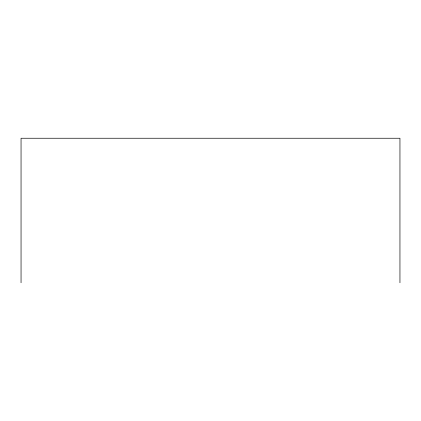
<?xml version="1.0" encoding="UTF-8"?>
<svg xmlns="http://www.w3.org/2000/svg" width="421" height="421" viewBox="0 0 421 421"><rect width="100%" height="100%" fill="white"/><g stroke="black" fill="none" stroke-linecap="round" stroke-linejoin="round"><path stroke-width="0.63" d="M399.95 282.754L399.95 138.246L21.05 138.246L21.05 282.754"/></g></svg>
